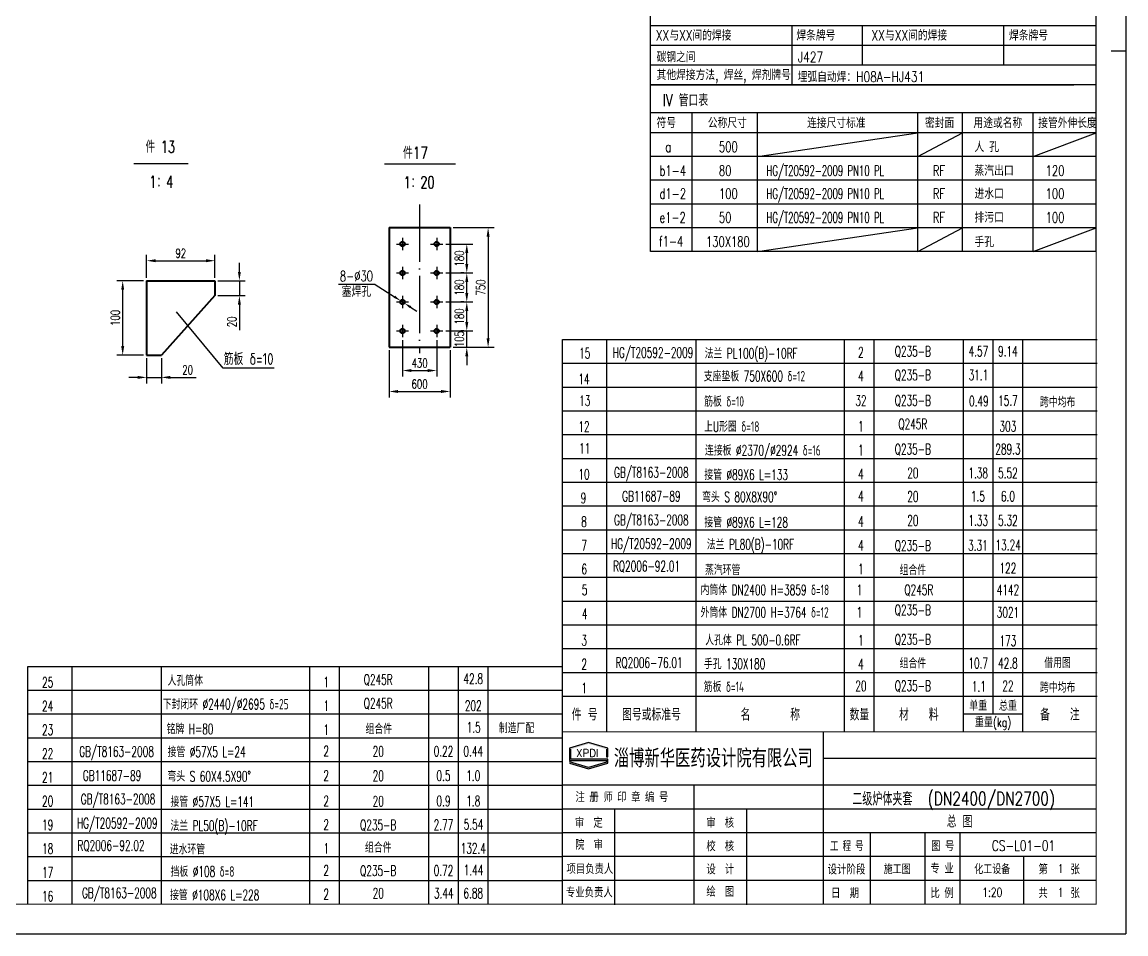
# Model space of a CAD drawing. Extents: x 707610 to 724430, y 95426 to 107306.
# Drawn here: x 716998 to 724430, y 95426 to 101562 of the extents above; entities that cross this region are included whole.
import ezdxf
from ezdxf.enums import TextEntityAlignment as Align

# ---------------------------------------------------------------- set-up
doc = ezdxf.new("R2010")
doc.units = 0
doc.header["$LTSCALE"] = 20
doc.linetypes.add('ACAD_ISO04W100', pattern=[30, 24, -3, 0, -3])
doc.linetypes.add('DASHDOT', pattern=[1, 0.5, -0.25, 0, -0.25])
for name, color, linetype in [('1', 2, 'Continuous'), ('2', 1, 'Continuous'), ('CDR_DIM', 7, 'Continuous'), ('K1', 4, 'Continuous'), ('tank', 1, 'Continuous'), ('tanky', 7, 'Continuous'), ('图层2', 2, 'DASHDOT'), ('图层3', 2, 'Continuous')]:
    doc.layers.add(name, color=color, linetype=linetype)
doc.layers.add('图层5', color=1, linetype='Continuous', lineweight=40)
doc.styles.add('hzfs', font='simplex.shx', dxfattribs={"width": 0.7, "bigfont": 'hzfs.shx'})
doc.styles.add('ROMANT', font='romant')
doc.styles.add('st', font='SimSun.ttf', dxfattribs={"width": 0.75, "height": 25})
doc.dimstyles.new('PVCAD$0', dxfattribs={"dimscale": 20, "dimtxt": 3, "dimasz": 3, "dimexe": 2, "dimexo": 1, "dimgap": 1, "dimtad": 1, "dimdec": 0, "dimzin": 0, "dimdsep": 46, "dimtxsty": 'hzfs', "dimcen": 0, "dimclrd": 4, "dimclre": 4, "dimclrt": 7, "dimadec": 0, "dimazin": 0, "dimtfac": 0.7, "dimtmove": 0, "dimatfit": 0, "dimfxl": 0, "dimlwd": -1, "dimlwe": -1, "dimarcsym": 0})

# ---------------------------------------------------------------- blocks, each defined once
blk = doc.blocks.new('*D157')
at = {"layer": 'CDR_DIM', "color": 4}
for p, q in [((719850.5, 100068.6), (720032, 100068.6)), ((719992, 99933.6), (719992, 100008.6)), ((719972, 99873.6), (719952, 99873.6))]:
    blk.add_line(p, q, dxfattribs=at)
for points in [[(719982, 100008.6), (720002, 100008.6), (719992, 100068.6)], [(719982, 99933.6), (720002, 99933.6), (719992, 99873.6)]]:
    blk.add_solid(points, dxfattribs=at)
at = {"layer": 'Defpoints', "color": 0}
for p in [(719830.5, 100068.6), (719992, 100068.6), (719992, 99873.6)]:
    blk.add_point(p, dxfattribs=at)
at = {"layer": 'CDR_DIM', "color": 7, "insert": (719942, 99971.1), "char_height": 60, "attachment_point": 5, "rotation": 90, "style": 'hzfs'}
blk.add_mtext('180', dxfattribs=at)
blk = doc.blocks.new('*D158')
at = {"layer": 'CDR_DIM', "color": 4}
for p, q in [((719850.5, 99873.6), (720032, 99873.6)), ((719992, 99738.6), (719992, 99813.6)), ((719972, 99678.6), (719952, 99678.6))]:
    blk.add_line(p, q, dxfattribs=at)
for points in [[(719982, 99813.6), (720002, 99813.6), (719992, 99873.6)], [(719982, 99738.6), (720002, 99738.6), (719992, 99678.6)]]:
    blk.add_solid(points, dxfattribs=at)
at = {"layer": 'Defpoints', "color": 0}
for p in [(719830.5, 99873.6), (719992, 99873.6), (719992, 99678.6)]:
    blk.add_point(p, dxfattribs=at)
at = {"layer": 'CDR_DIM', "color": 7, "insert": (719942, 99776.1), "char_height": 60, "attachment_point": 5, "rotation": 90, "style": 'hzfs'}
blk.add_mtext('180', dxfattribs=at)
blk = doc.blocks.new('*D159')
at = {"layer": 'CDR_DIM', "color": 4}
for p, q in [((719850.5, 99678.6), (720032, 99678.6)), ((719992, 99543.6), (719992, 99618.6)), ((719972, 99483.6), (719952, 99483.6))]:
    blk.add_line(p, q, dxfattribs=at)
for points in [[(719982, 99618.6), (720002, 99618.6), (719992, 99678.6)], [(719982, 99543.6), (720002, 99543.6), (719992, 99483.6)]]:
    blk.add_solid(points, dxfattribs=at)
at = {"layer": 'Defpoints', "color": 0}
for p in [(719830.5, 99678.6), (719992, 99678.6), (719992, 99483.6)]:
    blk.add_point(p, dxfattribs=at)
at = {"layer": 'CDR_DIM', "color": 7, "insert": (719942, 99581.1), "char_height": 60, "attachment_point": 5, "rotation": 90, "style": 'hzfs'}
blk.add_mtext('180', dxfattribs=at)
blk = doc.blocks.new('*D160')
at = {"layer": 'CDR_DIM', "color": 4}
for p, q in [((719992, 99543.6), (719992, 99603.6)), ((719850.5, 99483.6), (720032, 99483.6)), ((719992, 99373.6), (719992, 99483.6)), ((719899.3, 99373.6), (720032, 99373.6)), ((719992, 99313.6), (719992, 99253.6))]:
    blk.add_line(p, q, dxfattribs=at)
for points in [[(719982, 99543.6), (720002, 99543.6), (719992, 99483.6)], [(719982, 99313.6), (720002, 99313.6), (719992, 99373.6)]]:
    blk.add_solid(points, dxfattribs=at)
at = {"layer": 'Defpoints', "color": 0}
for p in [(719830.5, 99483.6), (719992, 99483.6), (719879.3, 99373.6)]:
    blk.add_point(p, dxfattribs=at)
at = {"layer": 'CDR_DIM', "color": 7, "insert": (719942, 99428.6), "char_height": 60, "attachment_point": 5, "rotation": 90, "style": 'hzfs'}
blk.add_mtext('105', dxfattribs=at)
blk = doc.blocks.new('*D161')
at = {"layer": 'CDR_DIM', "color": 4}
for p, q in [((719559.3, 99422.4), (719559.3, 99177.1)), ((719789.3, 99422.4), (719789.3, 99177.1)), ((719619.3, 99217.1), (719729.3, 99217.1))]:
    blk.add_line(p, q, dxfattribs=at)
for points in [[(719619.3, 99227.1), (719619.3, 99207.1), (719559.3, 99217.1)], [(719729.3, 99227.1), (719729.3, 99207.1), (719789.3, 99217.1)]]:
    blk.add_solid(points, dxfattribs=at)
at = {"layer": 'Defpoints', "color": 0}
for p in [(719559.3, 99442.4), (719789.3, 99442.4), (719789.3, 99217.1)]:
    blk.add_point(p, dxfattribs=at)
at = {"layer": 'CDR_DIM', "color": 7, "insert": (719674.3, 99267.1), "char_height": 60, "attachment_point": 5, "style": 'hzfs'}
blk.add_mtext('430', dxfattribs=at)
blk = doc.blocks.new('*D162')
at = {"layer": 'CDR_DIM', "color": 4}
for p, q in [((719469.3, 99353.6), (719469.3, 99036.3)), ((719879.3, 99353.6), (719879.3, 99036.3)), ((719529.3, 99076.3), (719819.3, 99076.3))]:
    blk.add_line(p, q, dxfattribs=at)
for points in [[(719529.3, 99086.3), (719529.3, 99066.3), (719469.3, 99076.3)], [(719819.3, 99086.3), (719819.3, 99066.3), (719879.3, 99076.3)]]:
    blk.add_solid(points, dxfattribs=at)
at = {"layer": 'Defpoints', "color": 0}
for p in [(719469.3, 99373.6), (719879.3, 99373.6), (719879.3, 99076.3)]:
    blk.add_point(p, dxfattribs=at)
at = {"layer": 'CDR_DIM', "color": 7, "insert": (719674.3, 99126.3), "char_height": 60, "attachment_point": 5, "style": 'hzfs'}
blk.add_mtext('600', dxfattribs=at)
blk = doc.blocks.new('*D163')
at = {"layer": 'CDR_DIM', "color": 4}
for p, q in [((719899.3, 100178.6), (720175.7, 100178.6)), ((720135.7, 100118.6), (720135.7, 99433.6)), ((719899.3, 99373.6), (720175.7, 99373.6))]:
    blk.add_line(p, q, dxfattribs=at)
for points in [[(720125.7, 100118.6), (720145.7, 100118.6), (720135.7, 100178.6)], [(720125.7, 99433.6), (720145.7, 99433.6), (720135.7, 99373.6)]]:
    blk.add_solid(points, dxfattribs=at)
at = {"layer": 'Defpoints', "color": 0}
for p in [(719879.3, 100178.6), (719879.3, 99373.6), (720135.7, 99373.6)]:
    blk.add_point(p, dxfattribs=at)
at = {"layer": 'CDR_DIM', "color": 7, "insert": (720085.7, 99776.1), "char_height": 60, "attachment_point": 5, "rotation": 90, "style": 'hzfs'}
blk.add_mtext('750', dxfattribs=at)
blk = doc.blocks.new('*D145')
at = {"layer": 'CDR_DIM', "color": 4}
for p, q in [((717836.3, 99841.3), (717836.3, 99996.1)), ((718296.3, 99841.3), (718296.3, 99996.1)), ((717896.3, 99956.1), (718236.3, 99956.1))]:
    blk.add_line(p, q, dxfattribs=at)
for points in [[(717896.3, 99966.1), (717896.3, 99946.1), (717836.3, 99956.1)], [(718236.3, 99966.1), (718236.3, 99946.1), (718296.3, 99956.1)]]:
    blk.add_solid(points, dxfattribs=at)
at = {"layer": 'Defpoints', "color": 0}
for p in [(718296.3, 99956.1), (717836.3, 99821.3), (718296.3, 99821.3)]:
    blk.add_point(p, dxfattribs=at)
at = {"layer": 'CDR_DIM', "color": 7, "insert": (718066.3, 100006.1), "char_height": 60, "attachment_point": 5, "style": 'hzfs'}
blk.add_mtext('92', dxfattribs=at)
blk = doc.blocks.new('*D146')
at = {"layer": 'CDR_DIM', "color": 4}
for p, q in [((718460.9, 99881.3), (718460.9, 99941.3)), ((718316.3, 99821.3), (718500.9, 99821.3)), ((718460.9, 99821.3), (718460.9, 99721.3)), ((718316.3, 99721.3), (718500.9, 99721.3)), ((718460.9, 99661.3), (718460.9, 99488.4))]:
    blk.add_line(p, q, dxfattribs=at)
for points in [[(718450.9, 99881.3), (718470.9, 99881.3), (718460.9, 99821.3)], [(718450.9, 99661.3), (718470.9, 99661.3), (718460.9, 99721.3)]]:
    blk.add_solid(points, dxfattribs=at)
at = {"layer": 'Defpoints', "color": 0}
for p in [(718296.3, 99821.3), (718296.3, 99721.3), (718460.9, 99721.3)]:
    blk.add_point(p, dxfattribs=at)
at = {"layer": 'CDR_DIM', "color": 7, "insert": (718410.9, 99544.8), "char_height": 60, "attachment_point": 5, "rotation": 90, "style": 'hzfs'}
blk.add_mtext('20', dxfattribs=at)
blk = doc.blocks.new('*D147')
at = {"layer": 'CDR_DIM', "color": 4}
for p, q in [((717836.3, 99301.3), (717836.3, 99131.1)), ((717936.3, 99301.3), (717936.3, 99131.1)), ((717776.3, 99171.1), (717716.3, 99171.1)), ((717836.3, 99171.1), (717936.3, 99171.1)), ((717996.3, 99171.1), (718169.1, 99171.1))]:
    blk.add_line(p, q, dxfattribs=at)
for points in [[(717776.3, 99181.1), (717776.3, 99161.1), (717836.3, 99171.1)], [(717996.3, 99181.1), (717996.3, 99161.1), (717936.3, 99171.1)]]:
    blk.add_solid(points, dxfattribs=at)
at = {"layer": 'Defpoints', "color": 0}
for p in [(717836.3, 99321.3), (717936.3, 99321.3), (717936.3, 99171.1)]:
    blk.add_point(p, dxfattribs=at)
at = {"layer": 'CDR_DIM', "color": 7, "insert": (718112.7, 99221.1), "char_height": 60, "attachment_point": 5, "style": 'hzfs'}
blk.add_mtext('20', dxfattribs=at)
blk = doc.blocks.new('*D148')
at = {"layer": 'CDR_DIM', "color": 4}
for p, q in [((717816.3, 99821.3), (717635.2, 99821.3)), ((717675.2, 99381.3), (717675.2, 99761.3)), ((717816.3, 99321.3), (717635.2, 99321.3))]:
    blk.add_line(p, q, dxfattribs=at)
for points in [[(717665.2, 99761.3), (717685.2, 99761.3), (717675.2, 99821.3)], [(717665.2, 99381.3), (717685.2, 99381.3), (717675.2, 99321.3)]]:
    blk.add_solid(points, dxfattribs=at)
at = {"layer": 'Defpoints', "color": 0}
for p in [(717675.2, 99821.3), (717836.3, 99821.3), (717836.3, 99321.3)]:
    blk.add_point(p, dxfattribs=at)
at = {"layer": 'CDR_DIM', "color": 7, "insert": (717625.2, 99571.3), "char_height": 60, "attachment_point": 5, "rotation": 90, "style": 'hzfs'}
blk.add_mtext('100', dxfattribs=at)

msp = doc.modelspace()

# ---------------------------------------------------------------- linework, layer by layer
for p, q in [((724430.1, 107306.3), (724430.1, 95426.3)), ((722655.1, 101539.3), (722655.1, 101273.3)), ((724430.1, 101366.3), (724330.1, 101366.3)), ((721950.1, 100657.3), (723030.1, 100817.3)), ((723030.1, 100657.3), (723330.1, 100817.3)), ((723804.9, 100657.3), (724230.1, 100817.3)), ((721950.1, 100017.3), (723030.1, 100177.3)), ((723030.1, 100017.3), (723330.1, 100177.3)), ((723804.9, 100017.3), (724230.1, 100177.3)), ((724230.1, 96606.3), (722393.4, 96606.3)), ((724230.1, 96426.3), (720635.7, 96426.3)), ((724230.1, 96266.3), (720635.7, 96266.3)), ((724230.1, 96106.3), (720635.7, 96106.3)), ((723312.6, 96106.3), (723312.6, 95626.3)), ((724230.1, 95946.3), (720635.7, 95946.3)), ((724230.1, 95786.3), (720635.7, 95786.3)), ((707610.1, 95426.3), (724430.1, 95426.3))]:
    msp.add_line(p, q)
at = {"color": 7}
for p, q in [((722393.4, 95626.3), (722393.4, 96786.3)), ((721524, 95626.3), (721524, 96426.3)), ((720989.7, 95621.6), (720989.7, 96266.3)), ((721878, 95621.6), (721878, 96266.3)), ((722711.1, 95626.3), (722711.1, 96106.3)), ((723078.7, 95626.3), (723078.7, 96106.3)), ((723741.9, 95626.3), (723741.9, 95946.3))]:
    msp.add_line(p, q, dxfattribs=at)
at = {"color": 5}
for p, q in [((720812.2, 96714.9), (720682.6, 96676.1)), ((720941.7, 96676.1), (720812.2, 96714.9)), ((720682.6, 96676.1), (720682.6, 96593.3)), ((720692.2, 96602.9), (720692.2, 96668.7)), ((720932.1, 96668.7), (720932.1, 96618.5)), ((720941.7, 96618.5), (720941.7, 96676.1)), ((720682.6, 96593.3), (720932.1, 96593.3)), ((720812.2, 96546.1), (720682.6, 96584.9)), ((720682.6, 96575), (720812.2, 96536.1)), ((720941.7, 96602.9), (720692.2, 96602.9)), ((720932.1, 96582.4), (720812.2, 96546.1)), ((720812.2, 96536.1), (720941.7, 96575)), ((720932.1, 96618.5), (720941.7, 96618.5)), ((720932.1, 96593.3), (720932.1, 96582.4)), ((720941.7, 96575), (720941.7, 96602.9))]:
    msp.add_line(p, q, dxfattribs=at)
msp.add_lwpolyline([(720941.7, 96618.5), (720932.1, 96618.5)], dxfattribs=at)
for points in [[(720692.2, 96668.7), (720812.2, 96705), (720682.6, 96676.1), (720812.2, 96714.9)], [(720812.2, 96705), (720932.1, 96668.7), (720812.2, 96714.9), (720941.7, 96676.1)], [(720692.2, 96602.9), (720692.2, 96668.7), (720682.6, 96593.3), (720682.6, 96676.1)], [(720932.1, 96668.7), (720932.1, 96618.5), (720941.7, 96676.1), (720941.7, 96618.5)], [(720941.7, 96602.9), (720692.2, 96602.9), (720932.1, 96593.3), (720682.6, 96593.3)], [(720812.2, 96536.1), (720682.6, 96575), (720812.2, 96546.1), (720682.6, 96584.9)], [(720812.2, 96536.1), (720941.7, 96575), (720812.2, 96546.1), (720932.1, 96582.4)], [(720941.7, 96575), (720941.7, 96602.9), (720932.1, 96582.4), (720932.1, 96593.3)]]:
    msp.add_solid(points, dxfattribs=at)
at = {"layer": '1', "color": 7}
for p, q in [((721230.1, 101539.3), (724230.1, 101539.3)), ((722180.1, 101539.3), (722180.1, 101140.3)), ((723605.1, 101539.3), (723605.1, 101273.3)), ((721230.1, 101406.3), (724230.1, 101406.3)), ((721230.1, 101273.3), (724080.1, 101273.3)), ((721230.1, 101273.3), (724230.1, 101273.3)), ((721230.1, 101273.3), (724230.1, 101273.3)), ((721230.1, 101140.3), (724080.1, 101140.3)), ((724230.1, 100950.3), (721230.1, 100950.3)), ((721510.1, 100017.3), (721510.1, 100950.3)), ((721950.1, 100017.3), (721950.1, 100950.3)), ((723030.1, 100017.3), (723030.1, 100950.3)), ((723330.1, 100017.3), (723330.1, 100950.3)), ((723804.9, 100017.3), (723804.9, 100950.3)), ((724230.1, 100817.3), (721230.1, 100817.3)), ((724230.1, 100657.3), (721230.1, 100657.3)), ((724230.1, 100497.3), (721230.1, 100497.3)), ((724230.1, 100337.3), (721230.1, 100337.3)), ((724230.1, 100177.3), (721230.1, 100177.3))]:
    msp.add_line(p, q, dxfattribs=at)
at = {"layer": '2'}
for p, q in [((721230.1, 100608.3), (721230.1, 107106.3)), ((724230.1, 100608.3), (724230.1, 107106.3)), ((724230.1, 101140.3), (721230.1, 101140.3)), ((721230.1, 100285.3), (721230.1, 101140.3)), ((721230.1, 100017.3), (721230.1, 101140.3)), ((724230.1, 100017.3), (724230.1, 101140.3)), ((724230.1, 100017.3), (721230.1, 100017.3))]:
    msp.add_line(p, q, dxfattribs=at)
at = {"layer": 'CDR_DIM', "ltscale": 30}
for p, q in [((719374.8, 99797.2), (719129.1, 99797.2)), ((719374.8, 99797.2), (719504.6, 99713.7)), ((719571.9, 99670.5), (719546.7, 99686.7)), ((718351.4, 99233.8), (718037.8, 99612.6)), ((719614, 99643.4), (719656, 99616.4))]:
    msp.add_line(p, q, dxfattribs=at)
at = {"layer": 'CDR_DIM'}
msp.add_line((718695.6, 99233.8), (718351.4, 99233.8), dxfattribs=at)
at = {"layer": 'CDR_DIM', "ltscale": 30}
for points in [[(719509.2, 99720.8), (719500.1, 99706.7), (719546.7, 99686.7)], [(719618.5, 99650.4), (719609.5, 99636.4), (719571.9, 99670.5)]]:
    msp.add_solid(points, dxfattribs=at)
at = {"layer": 'K1', "color": 7}
msp.add_line((720635.7, 95626.3), (720635.7, 96786.3), dxfattribs=at)
at = {"layer": 'K1', "const_width": 8}
msp.add_lwpolyline([(724230.1, 95626.3), (724230.1, 107106.3), (708110.1, 107106.3), (708110.1, 95626.3)], close=True, dxfattribs=at)
at = {"layer": 'K1', "color": 7}
for points in [[(724230.1, 96786.3, 8, 8, 0), (720635.7, 96786.3, 8, 8, 0), (720635.7, 95626.3, 8, 8, 0)], [(724230.1, 96786.3, 8, 8, 0), (724230.1, 95626.3, 8, 8, 0)], [(724230.1, 95626.3, 8, 8, 0), (720635.7, 95626.3, 8, 8, 0)]]:
    msp.add_lwpolyline(points, format="xyseb", dxfattribs=at)
at = {"layer": 'tank'}
for p, q in [((720635.7, 96786.3), (720635.7, 99426.3)), ((717035.7, 95626.3), (717035.7, 97226.3)), ((717035.7, 97226.3), (720635.7, 97226.3))]:
    msp.add_line(p, q, dxfattribs=at)
at = {"layer": 'tanky'}
for p, q in [((720635.7, 99426.3), (724235.7, 99426.3)), ((720935.7, 96786.3), (720935.7, 99426.3)), ((721535.7, 96786.3), (721535.7, 99426.3)), ((722535.7, 96786.3), (722535.7, 99426.3)), ((722735.7, 96786.3), (722735.7, 99426.3)), ((723335.7, 96786.3), (723335.7, 99426.3)), ((723535.7, 96906.3), (723535.7, 99426.3)), ((723735.7, 96786.3), (723735.7, 99426.3)), ((720635.7, 99266.3), (724235.7, 99266.3)), ((720635.7, 99106.3), (724235.7, 99106.3)), ((720635.7, 98946.3), (724235.7, 98946.3)), ((720635.7, 98786.3), (724235.7, 98786.3)), ((720635.7, 98626.3), (724235.7, 98626.3)), ((720635.7, 98466.3), (724235.7, 98466.3)), ((720635.7, 98306.3), (724235.7, 98306.3)), ((720635.7, 98146.3), (724235.7, 98146.3)), ((720635.7, 97986.3), (724235.7, 97986.3)), ((720635.7, 97826.3), (724235.7, 97826.3)), ((720635.7, 97666.3), (724235.7, 97666.3)), ((720635.7, 97506.3), (724235.7, 97506.3)), ((720635.7, 97346.3), (724235.7, 97346.3)), ((717335.7, 95626.3), (717335.7, 97226.3)), ((717935.7, 95626.3), (717935.7, 97226.3)), ((718935.7, 95626.3), (718935.7, 97226.3)), ((719135.7, 95626.3), (719135.7, 97226.3)), ((719735.7, 95626.3), (719735.7, 97226.3)), ((719935.7, 95626.3), (719935.7, 97226.3)), ((720135.7, 95626.3), (720135.7, 97226.3)), ((720635.7, 97186.3), (724235.7, 97186.3)), ((717035.7, 97066.3), (720635.7, 97066.3)), ((720635.7, 97026.3), (724235.7, 97026.3)), ((717035.7, 96906.3), (720635.7, 96906.3)), ((723335.7, 96906.3), (723735.7, 96906.3)), ((717035.7, 96746.3), (720635.7, 96746.3)), ((717035.7, 96586.3), (720635.7, 96586.3)), ((717035.7, 96426.3), (720635.7, 96426.3)), ((717035.7, 96266.3), (720635.7, 96266.3)), ((717035.7, 96106.3), (720635.7, 96106.3)), ((717035.7, 95946.3), (720635.7, 95946.3)), ((717035.7, 95786.3), (720635.7, 95786.3))]:
    msp.add_line(p, q, dxfattribs=at)
at = {"layer": '图层2', "linetype": 'ACAD_ISO04W100', "ltscale": 0.8}
msp.add_line((719674.3, 100333.7), (719674.3, 99334.2), dxfattribs=at)
at = {"layer": '图层2', "ltscale": 10}
for p, q in [((719518.1, 100068.6), (719600.5, 100068.6)), ((719559.3, 100109.8), (719559.3, 100027.4)), ((719748.1, 100068.6), (719830.5, 100068.6)), ((719789.3, 100109.8), (719789.3, 100027.4)), ((719559.3, 99914.8), (719559.3, 99832.4)), ((719789.3, 99914.8), (719789.3, 99832.4)), ((719518.1, 99873.6), (719600.5, 99873.6)), ((719748.1, 99873.6), (719830.5, 99873.6)), ((719518.1, 99678.6), (719600.5, 99678.6)), ((719559.3, 99719.8), (719559.3, 99637.4)), ((719748.1, 99678.6), (719830.5, 99678.6)), ((719789.3, 99719.8), (719789.3, 99637.4)), ((719559.3, 99524.8), (719559.3, 99442.4)), ((719789.3, 99524.8), (719789.3, 99442.4)), ((719518.1, 99483.6), (719600.5, 99483.6)), ((719748.1, 99483.6), (719830.5, 99483.6))]:
    msp.add_line(p, q, dxfattribs=at)
at = {"layer": '图层3'}
for p, q in [((718117.1, 100608.6), (717749.5, 100608.6)), ((719917.1, 100605.1), (719439.1, 100605.1))]:
    msp.add_line(p, q, dxfattribs=at)
at = {"layer": '图层5'}
for p, q in [((719469.3, 100178.6), (719879.3, 100178.6)), ((719469.3, 100178.6), (719469.3, 99373.6)), ((719879.3, 100178.6), (719879.3, 99373.6)), ((717836.3, 99821.3), (718296.3, 99821.3)), ((717836.3, 99821.3), (717836.3, 99321.3)), ((718296.3, 99821.3), (718296.3, 99721.3)), ((718296.3, 99721.3), (717936.3, 99321.3)), ((719469.3, 99373.6), (719879.3, 99373.6)), ((717836.3, 99321.3), (717936.3, 99321.3))]:
    msp.add_line(p, q, dxfattribs=at)
for centre in [(719559.3, 100068.6), (719789.3, 100068.6), (719559.3, 99873.6), (719789.3, 99873.6), (719559.3, 99678.6), (719789.3, 99678.6), (719559.3, 99483.6), (719789.3, 99483.6)]:
    msp.add_circle(centre, 15, dxfattribs=at)

# ---------------------------------------------------------------- texts
at = {"style": 'hzfs', "width": 0.75}
for s, height, p in [('XX与XX间的焊接', 70, (721265.8, 101472.8)), ('焊条牌号', 70, (722211.2, 101472.8)), ('XX与XX间的焊接', 70, (722717.6, 101472.8)), ('焊条牌号', 70, (723643, 101472.8)), ('碳钢之间', 70, (721270.1, 101326.9)), ('J427', 70, (722220.1, 101326.9)), ('其他焊接方法, 焊丝, 焊剂牌号', 70, (721270.1, 101206.8)), ('埋弧自动焊：H08A-HJ431', 70, (722220.1, 101193.9)), (' IV 管口表', 80, (721270.1, 101035.8)), ('符号', 70, (721270.1, 100883.8)), ('公称尺寸', 70, (721615.2, 100883.8)), ('连接尺寸标准', 70, (722283.6, 100883.8)), ('密封面', 70, (723077.1, 100883.8)), ('用途或名称', 70, (723403.8, 100883.8)), ('接管外伸长度', 70, (723839.3, 100883.8))]:
    msp.add_text(s, height=height, dxfattribs=at).set_placement(p, align=Align.MIDDLE_LEFT)
for s, height, style, width, p in [('a', 70, 'hzfs', 0.7, (721329.2, 100687.3)), ('500', 70, 'hzfs', 0.7, (721690.1, 100687.3)), ('人 孔', 70, 'hzfs', 0.7, (723410.1, 100687.3)), ('b1-4', 70, 'hzfs', 0.7, (721290, 100527.3)), ('80', 70, 'hzfs', 0.7, (721690.1, 100527.3)), ('HG/T20592-2009 PN10 PL', 70, 'hzfs', 0.6, (722010.1, 100527.3)), ('RF', 70, 'hzfs', 0.7, (723130.1, 100527.3)), ('蒸汽出口', 70, 'hzfs', 0.7, (723410.1, 100527.3)), ('120', 70, 'hzfs', 0.7, (723890.1, 100527.3)), ('d1-2', 70, 'hzfs', 0.7, (721290.1, 100372.2)), ('100', 70, 'hzfs', 0.7, (721690.1, 100372.2)), ('HG/T20592-2009 PN10 PL', 70, 'hzfs', 0.6, (722010.1, 100372.2)), ('RF', 70, 'hzfs', 0.7, (723130.1, 100372.2)), ('进水口', 70, 'hzfs', 0.7, (723410.1, 100372.2)), ('100', 70, 'hzfs', 0.7, (723890.1, 100372.2)), ('e1-2', 70, 'hzfs', 0.7, (721290.1, 100212.2)), ('50', 70, 'hzfs', 0.7, (721690.1, 100212.2)), ('HG/T20592-2009 PN10 PL', 70, 'hzfs', 0.6, (722010.1, 100212.2)), ('RF', 70, 'hzfs', 0.7, (723130.1, 100212.2)), ('排污口', 70, 'hzfs', 0.7, (723410.1, 100212.2)), ('100', 70, 'hzfs', 0.7, (723890.1, 100212.2)), ('f1-4', 70, 'hzfs', 0.7, (721285.6, 100050.9)), ('130X180', 70, 'hzfs', 0.7, (721602.9, 100049.6)), ('手孔', 70, 'hzfs', 0.7, (723410.1, 100047.3)), ('淄博新华医药设计院有限公司', 108, 'st', 0.7, (720981.8, 96558.2)), ('(DN2400/DN2700)', 90, 'hzfs', 0.75, (723095.7, 96291.8)), ('注 册 师 印 章 编 号', 60, 'st', 0.75, (720724, 96319.5)), (' 二级炉体夹套', 90, 'hzfs', 0.75, (722541.4, 96289.8)), ('审  定', 60, 'st', 0.75, (720720.1, 96146.9)), ('审  核', 60, 'st', 0.75, (721605, 96146.7)), ('院  审', 60, 'st', 0.75, (720721.5, 95999)), ('校  核', 60, 'st', 0.75, (721605, 95989.3)), ('工 程 号', 60, 'st', 0.68, (722437.5, 95990)), ('图 号', 60, 'st', 0.75, (723118.8, 95990)), ('项目负责人', 60, 'st', 0.75, (720663.3, 95836.1)), ('设  计', 60, 'st', 0.75, (721605, 95834)), ('设计阶段', 60, 'st', 0.76, (722421.2, 95832.8)), ('专 业', 60, 'st', 0.75, (723113.9, 95839.5)), ('第     张 ', 60, 'st', 0.75, (723840.9, 95834.1)), ('专业负责人', 60, 'st', 0.75, (720659.6, 95678.4)), ('绘  图', 60, 'st', 0.75, (721605.1, 95683.2)), ('日  期', 60, 'st', 0.75, (722445.1, 95673.2)), ('比 例', 60, 'st', 0.75, (723114, 95674.1)), ('共     张', 60, 'st', 0.75, (723840.9, 95674.1))]:
    msp.add_text(s, height=height, dxfattribs=dict(style=style, width=width)).set_placement(p)
at = {"style": 'ROMANT'}
msp.add_text('XPDI', height=50.4, dxfattribs=at).set_placement((720728.3, 96618.2))
at = {"ltscale": 30, "style": 'hzfs', "width": 0.75}
for s, height, p in [('总 图', 80, (723310.1, 96186.3)), ('CS-L01-01', 70, (723740.4, 96020)), ('施工图', 60, (722890.1, 95866.3)), ('化工设备', 60, (723530.1, 95866.3)), ('1', 60, (723990.1, 95866.3)), ('1:20', 60, (723530.1, 95706.3)), ('1', 60, (723990.1, 95706.3))]:
    msp.add_text(s, height=height, dxfattribs=at).set_placement(p, align=Align.MIDDLE)
at = {"layer": 'CDR_DIM', "style": 'hzfs', "width": 0.75}
msp.add_text('筋板 δ=10', height=80, dxfattribs=at).set_placement((718355.7, 99255.2))
at = {"layer": 'CDR_DIM', "ltscale": 30, "char_height": 70, "attachment_point": 5, "rotation": 0.15641, "style": 'hzfs'}
for s, insert in [('8-∅30', (719248.9, 99852.7)), ('塞焊孔', (719248.9, 99748.3))]:
    msp.add_mtext(s, dxfattribs=dict(at, insert=insert))
at = {"layer": 'tanky', "style": 'hzfs', "width": 0.63}
for s, p in [('HG/T20592-2009', (721246.1, 99302.8)), ('2', (722645.7, 99305.3)), ('Q235-B', (722995.7, 99311.9)), ('4.57', (723437.1, 99311.9)), ('9.14', (723635.7, 99311.9)), ('15', (720786.5, 99299.1)), ('14', (720781.2, 99124.5)), ('4', (722645.7, 99145.3)), ('Q235-B', (722995.7, 99151.9)), ('31.1', (723437.1, 99151.9)), ('13', (720786.5, 98979.1)), ('32', (722645.6, 98979.6)), ('Q235-B', (722995.6, 98980.4)), ('0.49', (723440.1, 98976.5)), ('15.7', (723635.6, 98979.9)), ('跨中均布', (723970.3, 98970.6)), ('12', (720781.2, 98804.5)), ('1', (722645.6, 98806.3)), ('Q245R', (722995.6, 98822.6)), ('303', (723635.6, 98806.6)), ('11', (720786.5, 98659.1)), ('1', (722645.6, 98646.3)), ('Q235-B', (722995.6, 98652.9)), ('289.3', (723635.6, 98652.9)), ('10', (720781.2, 98484.5)), (' GB/T8163-2008', (721219.6, 98496.6)), ('4', (722645.6, 98486.3)), ('20', (722995.6, 98492.9)), ('1.38', (723435.6, 98492.9)), ('5.52', (723635.6, 98492.9)), (' GB11687-89', (721219.6, 98336.6)), ('4', (722645.6, 98337)), ('20', (722995.6, 98334.8)), ('1.5', (723433.7, 98336.2)), ('6.0', (723635.6, 98336)), ('9', (720777.2, 98324.5)), (' GB/T8163-2008', (721219.6, 98176.6)), ('8', (720781.2, 98164.5)), ('4', (722645.6, 98166.3)), ('20', (722995.6, 98172.9)), ('1.33', (723435.6, 98172.9)), ('5.32', (723635.6, 98172.9)), ('7', (720782.9, 98006.3)), ('HG/T20592-2009', (721234.4, 98016.6)), ('4', (722645.6, 98006.3)), ('Q235-B', (722995.6, 98004.2)), ('3.31', (723433.7, 98005.5)), ('13.24', (723637.3, 98008.2)), ('6', (720782.9, 97846.3)), ('1', (722645.6, 97846.3)), ('组合件', (722995.6, 97840.3)), ('122', (723635.6, 97852.9)), ('5', (720785.7, 97706.3)), ('1', (722635.7, 97706.3)), ('Q245R', (723035.7, 97706.3)), ('4142', (723635.7, 97706.3)), ('4', (720785.7, 97545.2)), ('1', (722635.7, 97554.9)), ('Q235-B', (722995.6, 97571.2)), ('3021', (723635.7, 97554.9)), ('Q235-B', (722995.6, 97372.9)), ('3', (720782.9, 97366.3)), ('1', (722645.6, 97366.3)), ('1', (722645.6, 97366.3)), ('173', (723635.6, 97363.4)), ('组合件', (722995.6, 97212.9)), ('借用图', (723970.3, 97216.1)), ('2', (720782.9, 97206.3)), ('RQ2006-76.01', (721219.6, 97216.6)), ('4', (722645.6, 97206.3)), ('10.7', (723435.6, 97212.9)), ('42.8', (723635.6, 97212.9)), ('25', (717170, 97084.5)), ('1', (719045.7, 97086.3)), ('Q245R', (719395.7, 97102.6)), ('42.8', (720035.7, 97108.2)), ('1', (720782.9, 97046.3)), ('20', (722645.6, 97059.6)), ('Q235-B', (722995.6, 97060.4)), ('1.1', (723440.1, 97056.5)), ('22', (723635.6, 97059.9)), ('跨中均布', (723970.3, 97050.6)), ('24', (717170, 96924.5)), ('1', (719045.7, 96926.3)), ('Q245R', (719395.7, 96942.6)), ('202', (720035.7, 96926.6)), ('组合件', (719399.7, 96771.1)), ('1.5', (720038.5, 96781.5)), ('23', (717170, 96764.5)), ('1', (719045.7, 96766.3)), (' GB/T8163-2008', (717618.7, 96618.4)), ('22', (717170, 96604.5)), ('2', (719045.7, 96621.4)), ('20', (719395.7, 96619.2)), ('0.22', (719835.1, 96620.6)), ('0.44', (720035.7, 96620.4)), ('21', (717170, 96444.5)), (' GB11687-89', (717588.5, 96456.6)), ('2', (719045.7, 96457)), ('20', (719395.7, 96454.8)), ('0.5', (719835.1, 96456.2)), ('1.0', (720035.7, 96456)), ('20', (717170, 96284.5)), (' GB/T8163-2008', (717628.8, 96298.7)), ('2', (719045.7, 96286.3)), ('20', (719395.7, 96284.2)), ('0.9', (719835.1, 96285.5)), ('1.8', (720035.7, 96285.4)), ('19', (717170, 96124.5)), ('HG/T20592-2009', (717638.6, 96136.6)), ('2', (719045.7, 96126.3)), ('Q235-B', (719395.7, 96124.2)), ('2.77', (719835.1, 96125.5)), ('5.54', (720037.3, 96128.2)), ('18', (717170, 95964.5)), ('1', (719045.7, 95966.3)), ('组合件', (719395.7, 95972.9)), ('132.4', (720035.7, 95966.6)), ('2', (719045.7, 95818.6)), ('Q235-B', (719395.7, 95816.5)), ('0.72', (719835.1, 95817.8)), ('1.44', (720037.3, 95820.5)), ('17', (717170, 95804.5)), (' GB/T8163-2008', (717637.2, 95667.2)), ('20', (719395.7, 95665.2)), ('3.44', (719837.1, 95665.2)), ('6.88', (720035.7, 95665.2)), ('16', (717170, 95644.5)), ('2', (719045.7, 95658.6))]:
    msp.add_text(s, height=70, dxfattribs=at).set_placement(p, align=Align.CENTER)
for s, p in [('法兰 PL100(B)-10RF   ', (721593.7, 99298.1)), ('支座垫板 750X600 δ=12', (721587.9, 99144.1)), ('筋板 δ=10', (721590.3, 98974.5)), ('上U形圈 δ=18', (721589.6, 98805.1)), ('连接板 %%c2370/%%c2924 δ=16', (721595.6, 98645.1)), ('接管 %%C89X6 L=133', (721591.5, 98481.3)), (' 弯头 S 80X8X90%%D', (721546.5, 98331.9)), ('接管 %%C89X6 L=128', (721591.5, 98161.3)), ('法兰 PL80(B)-10RF   ', (721608.1, 98012.3)), ('RQ2006-92.01', (720976.4, 97865.9)), ('蒸汽环管', (721596.2, 97841.3)), ('内筒体 DN2400 H=3859 δ=18', (721566.1, 97706.3)), ('外筒体 DN2700 H=3764 δ=12', (721566.1, 97554.9)), ('人孔体 PL 500-0.6RF', (721597.5, 97368.5)), ('手孔 130X180', (721588.1, 97208.5)), ('人孔筒体', (717977.7, 97096.3)), ('筋板 δ=14', (721587.7, 97054.5)), ('下封闭环 %%C2440/%%c2695 δ=25', (717944.8, 96937.4)), ('铭牌 H=80', (717970.7, 96770.4)), ('制造厂配', (720208, 96776.9)), ('接管 %%C57X5 L=24', (717977.7, 96616.3)), (' 弯头 S 60X4.5X90%%D', (717946.5, 96451.9)), ('接管 %%C57X5 L=141', (717997, 96281.3)), ('法兰 PL50(B)-10RF   ', (717996.4, 96119.2)), ('RQ2006-92.02', (717371, 95985.9)), ('进水环管', (717992.2, 95961.2)), ('挡板 %%c108 δ=8', (717997.5, 95811.4)), ('接管 %%C108X6 L=228', (717994.3, 95653.5))]:
    msp.add_text(s, height=70, dxfattribs=at).set_placement(p)
at = {"layer": 'tanky', "style": 'hzfs', "width": 0.75}
for s, height, p in [('单重', 60, (723435.7, 96966.3)), ('总重', 60, (723635.7, 96966.3)), ('件 号', 80, (720785.7, 96906.3)), ('图号或标准号', 80, (721235.7, 96906.3)), ('名      称', 80, (722035.7, 96906.3)), ('数量', 80, (722635.7, 96906.3)), ('材   料', 80, (723035.7, 96906.3)), ('备   注', 80, (723985.7, 96906.3)), ('重量(kg)', 60, (723535.7, 96846.3))]:
    msp.add_text(s, height=height, dxfattribs=at).set_placement(p, align=Align.MIDDLE)
at = {"layer": '图层3', "style": 'hzfs', "width": 0.75}
msp.add_text('件17', height=80, dxfattribs=at).set_placement((719562, 100642.2))
at = {"layer": '图层3', "char_height": 80, "attachment_point": 5, "style": 'hzfs'}
for s, insert in [('件 13', (717928.3, 100723)), ('1：4', (717935.3, 100487.1)), ('1：20', (719670.9, 100483.7))]:
    msp.add_mtext(s, dxfattribs=dict(at, insert=insert))

# ---------------------------------------------------------------- dimensions: what is measured, and where the dimension line sits
at = {"layer": 'CDR_DIM', "ltscale": 30}
for base, p1, p2, text, picture, middle in [((720135.7, 99373.6), (719879.3, 100178.6), (719879.3, 99373.6), '750', '*D163', (720085.7, 99776.1)), ((719992, 100068.6), (719992, 99873.6), (719830.5, 100068.6), '180', '*D157', (719942, 99971.1)), ((718460.9, 99721.3), (718296.3, 99821.3), (718296.3, 99721.3), '20', '*D146', (718410.9, 99544.8)), ((717675.2, 99821.3), (717836.3, 99321.3), (717836.3, 99821.3), '100', '*D148', (717625.2, 99571.3)), ((719992, 99873.6), (719992, 99678.6), (719830.5, 99873.6), '180', '*D158', (719942, 99776.1)), ((719992, 99678.6), (719992, 99483.6), (719830.5, 99678.6), '180', '*D159', (719942, 99581.1))]:
    dim = msp.add_linear_dim(base=base, p1=p1, p2=p2, angle=90, text=text, dimstyle='PVCAD$0', dxfattribs=at)
    dim.commit()
    dim.dimension.update_dxf_attribs({"geometry": picture, "text_midpoint": middle})
for base, p1, p2, text, picture, middle in [((718296.3, 99956.1), (717836.3, 99821.3), (718296.3, 99821.3), '92', '*D145', (718066.3, 100006.1)), ((719879.3, 99076.3), (719469.3, 99373.6), (719879.3, 99373.6), '600', '*D162', (719674.3, 99126.3)), ((719789.3, 99217.1), (719559.3, 99442.4), (719789.3, 99442.4), '430', '*D161', (719674.3, 99267.1)), ((717936.3, 99171.1), (717836.3, 99321.3), (717936.3, 99321.3), '20', '*D147', (718112.7, 99221.1))]:
    dim = msp.add_linear_dim(base=base, p1=p1, p2=p2, text=text, dimstyle='PVCAD$0', dxfattribs=at)
    dim.commit()
    dim.dimension.update_dxf_attribs({"geometry": picture, "text_midpoint": middle})
dim = msp.add_linear_dim(base=(719992, 99483.6), p1=(719879.3, 99373.6), p2=(719830.5, 99483.6), angle=90, text='105', dimstyle='PVCAD$0', dxfattribs=at)
dim.commit()
dim.dimension.update_dxf_attribs({"geometry": '*D160', "text_midpoint": (719992, 99428.6), "dimtype": 160})

doc.saveas('drawing.dxf')
